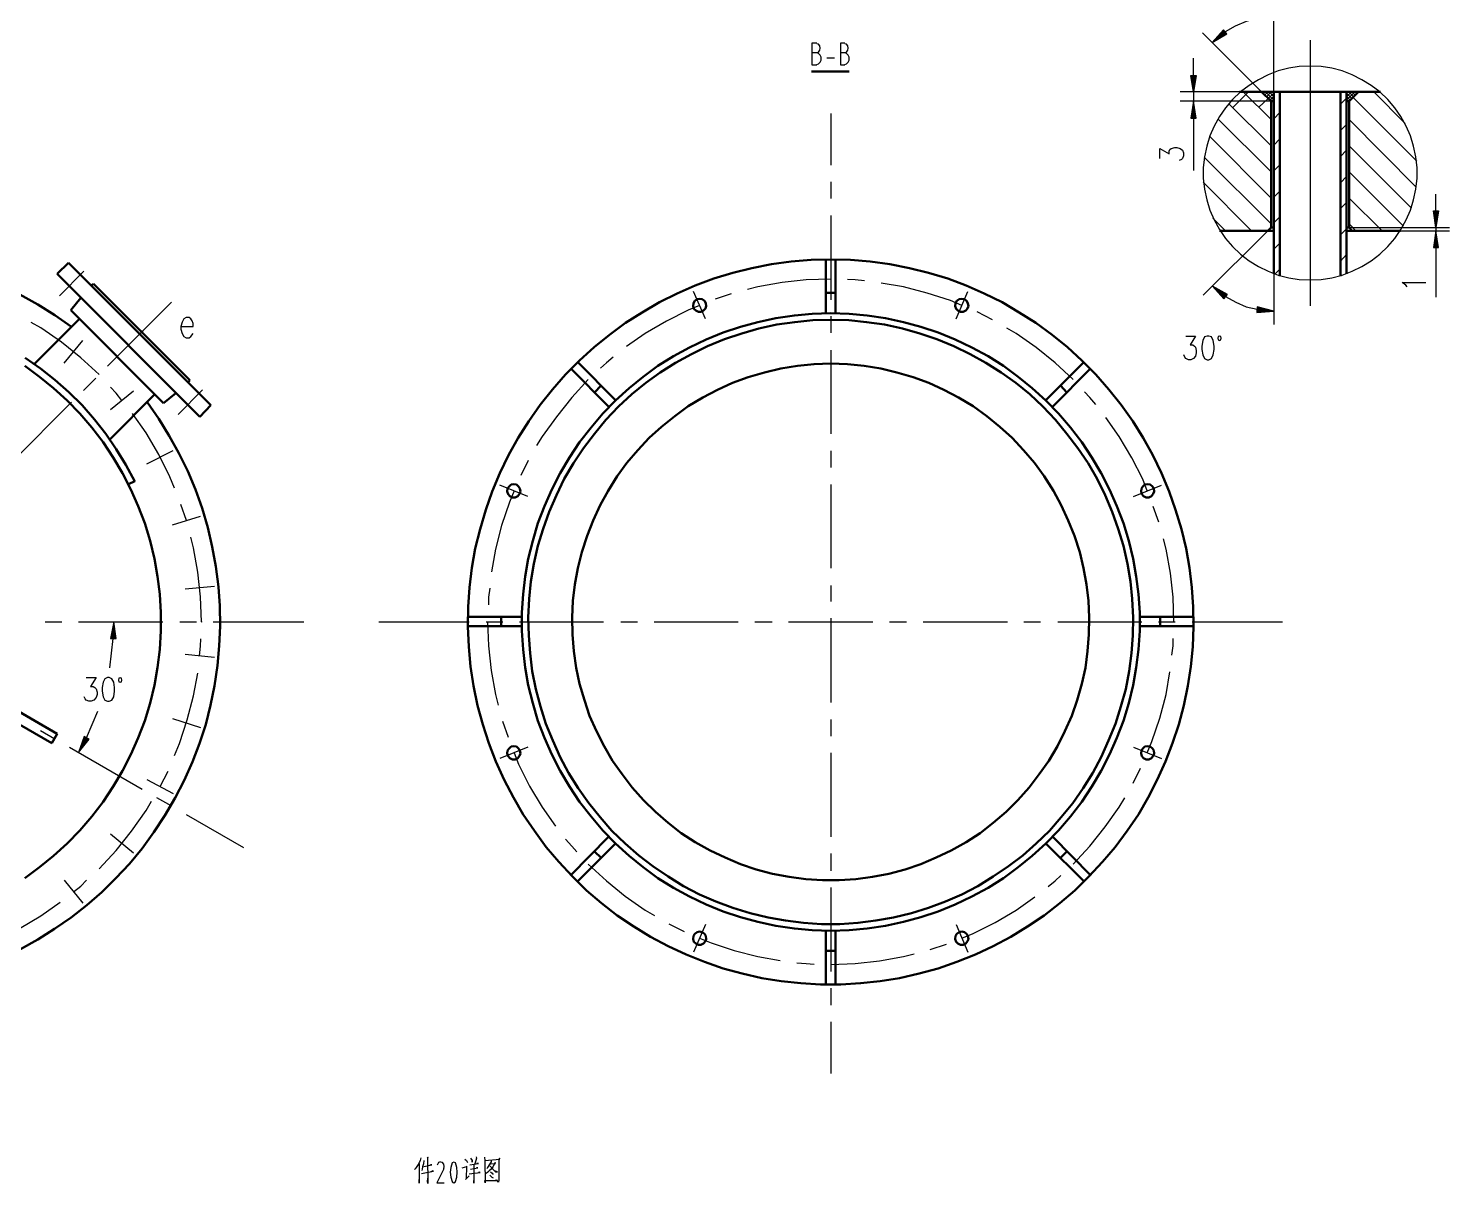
# Model space of a CAD drawing. Header units: millimetres. Extents: x -830 to 4759, y -3917 to 4295.
# Drawn here: x 704 to 2817, y -2212 to -495 of the extents above; entities that cross this region are included whole.
import ezdxf

# ---------------------------------------------------------------- set-up
doc = ezdxf.new("R2010")
doc.units = ezdxf.units.MM
doc.layers.add('1', color=7, linetype='Continuous')

msp = doc.modelspace()

# ---------------------------------------------------------------- hatches: boundary and pattern name
h = msp.add_hatch(color=0)
h.dxf.hatch_style = 2
h.paths.add_polyline_path([(2486, -502.4), (2480.8, -496.5), (2463.9, -515.4)])
h = msp.add_hatch(color=0)
h.dxf.hatch_style = 2
h.paths.add_polyline_path([(2432.6, -564.3), (2440.4, -564.3), (2436.5, -589)])
h = msp.add_hatch(color=0)
h.dxf.hatch_style = 2
h.paths.add_polyline_path([(2432.6, -628.1), (2440.4, -628.1), (2436.5, -602.7)])
h = msp.add_hatch(color=0)
h.dxf.hatch_style = 2
h.paths.add_polyline_path([(2792.9, -765.6), (2800.7, -765.6), (2796.8, -790.4)])
h = msp.add_hatch(color=0)
h.dxf.hatch_style = 2
h.paths.add_polyline_path([(2792.9, -820.3), (2800.7, -820.3), (2796.8, -795.6)])
h = msp.add_hatch(color=0)
h.dxf.hatch_style = 2
h.paths.add_polyline_path([(2481.5, -896.6), (2486.7, -890.1), (2464.5, -877.7)])
h = msp.add_hatch(color=0)
h.dxf.hatch_style = 2
h.paths.add_polyline_path([(2531, -908.3), (2530.3, -916.8), (2555.7, -914.8)])
h = msp.add_hatch(color=0)
h.dxf.hatch_style = 2
h.paths.add_polyline_path([(872.7, -948.7), (870.7, -947.4), (870.7, -944.8), (872.7, -943.5), (875.3, -944.8), (875.3, -947.4)])
h = msp.add_hatch(color=0)
h.dxf.hatch_style = 2
h.paths.add_polyline_path([(826.4, -1401.6), (834.9, -1401.6), (831, -1376.8)])
h = msp.add_hatch(color=0)
h.dxf.hatch_style = 2
h.paths.add_polyline_path([(961.3, -1378.1), (960.6, -1377.5), (960.6, -1376.2), (961.3, -1375.5), (962.6, -1376.2), (962.6, -1377.5)])
h = msp.add_hatch(color=0)
h.dxf.hatch_style = 2
h.paths.add_polyline_path([(2407.2, -1378.1), (2406.5, -1377.5), (2406.5, -1376.2), (2407.2, -1375.5), (2408.5, -1376.2), (2408.5, -1377.5)])
h = msp.add_hatch(color=0)
h.dxf.hatch_style = 2
h.paths.add_polyline_path([(794.5, -1551.4), (787.3, -1547.5), (778.8, -1571)])

# ---------------------------------------------------------------- linework, layer by layer
at = {"layer": '1', "color": 0, "lineweight": 25}
for points in [[(2555.7, -589), (2555.7, -457.4)], [(2531, -480.2), (2514.7, -484.1), (2498.4, -491.3), (2483.4, -499.8)], [(2537.5, -589), (2449.5, -501.1)], [(2486, -502.4), (2480.8, -496.5), (2463.9, -515.4), (2486, -502.4)], [(1876.1, -516.7), (1869, -516.7), (1869, -548.6)], [(1876.1, -530.4), (1878.7, -529.7), (1880.7, -527.1), (1881.3, -523.9), (1880.7, -520.6), (1878.7, -518), (1876.1, -517.3)], [(1917.8, -516.7), (1911.3, -516.7), (1911.3, -548.6)], [(1917.8, -530.4), (1920.4, -529.7), (1922.4, -527.1), (1923, -523.9), (1922.4, -520.6), (1920.4, -518), (1917.8, -517.3)], [(2609.8, -512.1), (2609.8, -907)], [(1876.1, -531), (1869, -531)], [(1869, -548.6), (1876.1, -548.6)], [(1876.1, -548), (1878.7, -547.3), (1881.3, -544.7), (1882.6, -541.5), (1882.6, -537.5), (1881.3, -534.3), (1878.7, -531.7), (1876.1, -531)], [(1891.1, -538.2), (1902.8, -538.2)], [(1917.8, -531), (1911.3, -531)], [(1911.3, -548.6), (1917.8, -548.6)], [(1917.8, -548), (1920.4, -547.3), (1923, -544.7), (1924.3, -541.5), (1924.3, -537.5), (1923, -534.3), (1920.4, -531.7), (1917.8, -531)], [(2436.5, -564.3), (2436.5, -538.8)], [(2432.6, -564.3), (2440.4, -564.3), (2436.5, -589), (2432.6, -564.3)], [(2609.8, -550.6), (2593.5, -551.2), (2577.9, -553.8), (2562.3, -557.7), (2547.3, -563.6), (2532.9, -570.8), (2519.3, -579.2), (2506.2, -589), (2494.5, -600.1), (2484.1, -612.5), (2474.9, -625.5), (2467.1, -639.8), (2460.6, -654.2), (2456, -669.8), (2452.8, -685.5), (2450.8, -701.7), (2450.8, -717.4), (2452.8, -733.7), (2456, -749.3), (2460.6, -765), (2467.1, -779.3), (2474.9, -793.6), (2484.1, -806.7), (2494.5, -819), (2506.2, -830.1), (2519.3, -839.9), (2532.9, -848.4), (2547.3, -855.5), (2562.3, -861.4), (2577.9, -865.3), (2593.5, -867.9), (2609.8, -868.6), (2626.1, -867.9), (2641.8, -865.3), (2657.4, -861.4), (2672.4, -855.5), (2686.7, -848.4), (2700.4, -839.9), (2713.4, -830.1), (2725.2, -819), (2735.6, -806.7), (2744.7, -793.6), (2752.5, -779.3), (2759, -765), (2763.6, -749.3), (2766.9, -733.7), (2768.8, -717.4), (2768.8, -701.7), (2766.9, -685.5), (2763.6, -669.8), (2759, -654.2), (2752.5, -639.8), (2744.7, -625.5), (2735.6, -612.5), (2725.2, -600.1), (2713.4, -589), (2700.4, -579.2), (2686.7, -570.8), (2672.4, -563.6), (2657.4, -557.7), (2641.8, -553.8), (2626.1, -551.2), (2609.8, -550.6)], [(2537.5, -589), (2416.3, -589)], [(2436.5, -589), (2436.5, -602.7)], [(2495.1, -611.8), (2518, -589)], [(2551.8, -630.1), (2510.1, -589)], [(2551.8, -602.7), (2538.2, -589)], [(2542.1, -589), (2539.5, -591)], [(2547.3, -589), (2542.1, -593.6)], [(2555.7, -601.4), (2543.4, -589)], [(2551.8, -589), (2544.7, -596.2)], [(2555.7, -591), (2547.3, -598.8)], [(2555.7, -596.2), (2548.6, -589)], [(2555.7, -591), (2553.8, -589)], [(2555.7, -590.3), (2556.4, -589)], [(2676.3, -589), (2663.9, -601.4)], [(2671.1, -589), (2663.9, -596.2)], [(2665.9, -589), (2663.9, -591)], [(2671.7, -598.8), (2663.9, -591)], [(2674.3, -596.2), (2667.2, -589)], [(2681.5, -589), (2667.8, -602.7)], [(2676.9, -593.6), (2672.4, -589)], [(2679.5, -591), (2677.6, -589)], [(2751.2, -635.9), (2704.3, -589)], [(2551.8, -602.7), (2416.3, -602.7)], [(2432.6, -628.1), (2440.4, -628.1), (2436.5, -602.7), (2432.6, -628.1)], [(2551.8, -669.2), (2488.6, -606)], [(2533.6, -611.8), (2547.3, -598.8)], [(2555.7, -596.2), (2549.9, -601.4)], [(2555.7, -601.4), (2553.8, -602.7)], [(2654.8, -607.3), (2663.9, -598.1)], [(2669.1, -601.4), (2663.9, -595.5)], [(2665.9, -602.7), (2663.9, -600.8)], [(2768.2, -692), (2673.7, -597.5)], [(1897, -620.9), (1897, -697.8)], [(2436.5, -628.1), (2436.5, -705.7)], [(2551.8, -707.6), (2472.3, -628.8)], [(2555.7, -628.8), (2564.9, -619.6)], [(2767.5, -730.4), (2667.8, -630.1)], [(2551.8, -746.7), (2460, -654.8)], [(2654.8, -646.4), (2663.9, -637.2)], [(2386.3, -688.1), (2386.3, -673.1), (2400, -680.9), (2400, -677), (2401.3, -674.4), (2403.3, -673.1), (2408.5, -671.8), (2411.7, -671.8), (2416.3, -673.1), (2420.2, -675.7), (2421.5, -679.6), (2421.5, -684.2), (2420.2, -688.1), (2418.3, -689.4), (2415, -690.7)], [(2555.7, -667.9), (2564.9, -658.7)], [(2654.8, -684.8), (2663.9, -675.7)], [(2760.3, -761.7), (2667.8, -669.2)], [(2551.8, -785.2), (2452.1, -686.1)], [(2555.7, -706.3), (2564.9, -697.2)], [(2654.8, -723.9), (2663.9, -714.8)], [(2748.6, -788.4), (2667.8, -707.6)], [(1897, -722.6), (1897, -747.4)], [(2522.5, -795.6), (2450.8, -723.3)], [(2555.7, -745.4), (2564.9, -736.3)], [(2654.8, -762.3), (2663.9, -753.2)], [(2716.7, -795.6), (2667.8, -746.7)], [(2796.8, -765.6), (2796.8, -740.8)], [(1897, -772.8), (1897, -897.9)], [(2484.1, -795.6), (2465.2, -776.7)], [(2555.7, -783.8), (2564.9, -774.7)], [(2792.9, -765.6), (2800.7, -765.6), (2796.8, -790.4), (2792.9, -765.6)], [(2546.6, -795.6), (2450.8, -891.4)], [(2654.8, -801.4), (2663.9, -792.3)], [(2677.6, -795.6), (2667.8, -785.2)], [(2667.8, -790.4), (2817, -790.4)], [(2717.3, -795.6), (2817, -795.6)], [(2792.9, -820.3), (2800.7, -820.3), (2796.8, -795.6), (2792.9, -820.3)], [(2796.8, -790.4), (2796.8, -795.6)], [(2555.7, -822.9), (2564.9, -813.8)], [(2796.8, -820.3), (2796.8, -894)], [(2654.8, -840.5), (2663.9, -830.8)], [(750.2, -892), (786.6, -855.5)], [(2555.7, -859.4), (2555.7, -935)], [(2557, -860.1), (2564.9, -852.3)], [(1710.6, -926.6), (1693, -885.5)], [(1897, -867.3), (1860.5, -868.6), (1824.6, -872.5), (1788.8, -879), (1773.2, -882.9)], [(1947.1, -869.9), (1933.5, -868.6), (1921.7, -867.9)], [(2091.8, -906.4), (2074.9, -899.2), (2040.3, -888.1), (2005.1, -879), (1971.9, -873.1)], [(2083.3, -926.6), (2100.9, -885.5)], [(2481.5, -896.6), (2486.7, -890.1), (2464.5, -877.7), (2481.5, -896.6)], [(2753.8, -879), (2751.9, -876.4), (2746.7, -872.5), (2781.8, -872.5)], [(821.8, -996.9), (917, -901.8)], [(1702.1, -906.4), (1685.2, -913.5), (1652.6, -929.8), (1621.3, -948.1), (1593.3, -967.6)], [(1749.1, -889.4), (1725, -897.2)], [(2484.1, -893.3), (2499.1, -901.8), (2514.7, -908.3), (2531, -912.2)], [(2531, -908.3), (2530.3, -916.8), (2555.7, -914.8), (2531, -908.3)], [(930.7, -937.6), (948.9, -937.6), (948.9, -933.1), (947.6, -929.2), (945.6, -926.6), (943, -924.6), (938.5, -924.6), (935.2, -926.6), (932.6, -931.1), (930.7, -937.6), (930.7, -941.5), (932.6, -948.1), (935.2, -952.6), (938.5, -954.6), (943, -954.6), (945.6, -952.6), (948.9, -948.1)], [(1897, -922.6), (1897, -947.4)], [(2137.4, -927.9), (2114.6, -916.1)], [(809.5, -1009.3), (782.1, -984.5), (753.4, -961.1), (722.8, -939.6), (708.5, -931.8)], [(2257.3, -1016.5), (2230.6, -991.7), (2202.6, -968.9), (2172.6, -948.1), (2158.9, -940.2)], [(757.3, -992.4), (785.3, -958.5)], [(2424.8, -952), (2439.1, -952), (2431.3, -965), (2435.2, -965), (2437.8, -966.9), (2439.1, -968.3), (2440.4, -973.5), (2440.4, -976.7), (2439.1, -981.9), (2436.5, -985.2), (2432.6, -987.1), (2428.7, -987.1), (2424.8, -985.2), (2423.5, -983.2), (2422.2, -980)], [(2456.7, -952), (2452.8, -953.3), (2450.2, -958.5), (2448.9, -966.9), (2448.9, -972.2), (2450.2, -980), (2452.8, -985.2), (2456.7, -987.1), (2459.3, -987.1), (2463.2, -985.2), (2465.8, -980), (2467.1, -972.2), (2467.1, -966.9), (2465.8, -958.5), (2463.2, -953.3), (2459.3, -952), (2456.7, -952)], [(2474.9, -952), (2473, -952.6), (2472.3, -955.2), (2473, -957.8), (2474.9, -958.5), (2476.9, -957.8), (2477.6, -955.2), (2476.9, -952.6), (2474.9, -952)], [(1573.8, -983.2), (1563.4, -991.7), (1554.9, -999.5)], [(1897, -972.8), (1897, -1097.3)], [(786, -1032.8), (804.2, -1014.5)], [(843.3, -1047.7), (834.9, -1036.7), (826.4, -1028.2)], [(826.4, -1061.4), (860.3, -1033.4)], [(926.7, -1068.6), (963.2, -1032.1)], [(1536.6, -1016.5), (1511.9, -1043.2), (1489.1, -1071.9), (1468.2, -1101.2), (1459.8, -1114.9)], [(2291.2, -1053.6), (2282.1, -1043.2), (2274.3, -1034.7)], [(680.4, -1138.3), (768.4, -1050.4)], [(921.5, -1178.1), (914.4, -1161.1), (898.1, -1127.9), (879.2, -1096), (859, -1067.3)], [(2367.4, -1182), (2360.9, -1165), (2344.6, -1133.1), (2325.7, -1101.2), (2306.2, -1073.2)], [(880.5, -1142.2), (919.6, -1122)], [(1447.4, -1137), (1436.3, -1159.2)], [(1897, -1122.7), (1897, -1147.4)], [(1426.5, -1182), (1419.4, -1198.9), (1407.6, -1233.5), (1398.5, -1268.6), (1392.6, -1302.5)], [(1446.7, -1190.4), (1405, -1173.5)], [(1897, -1172.9), (1897, -1297.3)], [(2347.2, -1190.4), (2388.9, -1173.5)], [(939.1, -1226.3), (930.7, -1202.2)], [(918.3, -1232.8), (960, -1219.8)], [(2385, -1228.9), (2376.6, -1205.4)], [(961.3, -1376.8), (960, -1339.7), (956.1, -1303.2), (949.5, -1266.7), (945.6, -1251)], [(2407.2, -1376.8), (2405.9, -1340.3), (2402, -1304.5), (2395.5, -1268.6), (2391.5, -1253.7)], [(937.2, -1327.9), (980.8, -1324)], [(1390, -1326.6), (1388.1, -1340.3), (1388.1, -1351.4)], [(1897, -1322.7), (1897, -1346.8)], [(1897, -1371.6), (1897, -1496.7)], [(729.3, -1376.8), (754.1, -1376.8)], [(778.8, -1376.8), (903.9, -1376.8)], [(826.4, -1401.6), (834.9, -1401.6), (831, -1376.8), (826.4, -1401.6)], [(929.4, -1376.8), (954.1, -1376.8)], [(978.9, -1376.8), (1113.8, -1376.8)], [(1225.2, -1376.8), (1359.4, -1376.8)], [(1384.8, -1376.8), (1409.6, -1376.8)], [(1386.8, -1376.8), (1388.1, -1412.6), (1392, -1449.1), (1398.5, -1485), (1402.4, -1500.6)], [(1434.3, -1376.8), (1559.4, -1376.8)], [(1584.9, -1376.8), (1609.6, -1376.8)], [(1634.4, -1376.8), (1759.5, -1376.8)], [(1784.2, -1376.8), (1809.7, -1376.8)], [(1834.4, -1376.8), (1959.5, -1376.8)], [(1984.3, -1376.8), (2009.7, -1376.8)], [(2034.5, -1376.8), (2159.6, -1376.8)], [(2184.3, -1376.8), (2209.1, -1376.8)], [(2234.5, -1376.8), (2359.6, -1376.8)], [(2384.4, -1376.8), (2409.1, -1376.8)], [(2434.5, -1376.8), (2568.8, -1376.8)], [(825.1, -1445.2), (830.3, -1401.6)], [(958.7, -1427.6), (960, -1413.3), (960.6, -1402.2)], [(2403.9, -1426.3), (2405.9, -1412.6), (2405.9, -1401.6)], [(937.2, -1425), (980.8, -1429.6)], [(921.5, -1575.5), (928.7, -1558), (940.4, -1522.8), (949.5, -1486.9), (956.1, -1453)], [(2367.4, -1571.6), (2374.6, -1554.7), (2386.3, -1520.2), (2395.5, -1485), (2401.3, -1451.1)], [(789.9, -1459.6), (804.9, -1459.6), (796.4, -1473.2), (800.3, -1473.2), (802.9, -1474.5), (804.9, -1476.5), (806.2, -1481.7), (806.2, -1485), (804.9, -1489.5), (801.6, -1493.4), (797.7, -1494.7), (793.8, -1494.7), (789.9, -1493.4), (788.6, -1491.5), (787.3, -1488.2)], [(821.8, -1459.6), (817.9, -1461.5), (815.3, -1466.7), (814, -1474.5), (814, -1479.8), (815.3, -1488.2), (817.9, -1493.4), (821.8, -1494.7), (824.4, -1494.7), (828.4, -1493.4), (831, -1488.2), (832.3, -1479.8), (832.3, -1474.5), (831, -1466.7), (828.4, -1461.5), (824.4, -1459.6), (821.8, -1459.6)], [(840.7, -1460.2), (838.8, -1460.9), (838.1, -1463.5), (838.8, -1466.1), (840.7, -1466.7), (842.7, -1466.1), (843.3, -1463.5), (842.7, -1460.9), (840.7, -1460.2)], [(790.6, -1549.5), (807.5, -1509.7)], [(918.3, -1520.8), (960, -1533.8)], [(722.1, -1538.4), (743.6, -1550.8)], [(1408.9, -1524.7), (1417.4, -1548.2)], [(1897, -1522.1), (1897, -1546.9)], [(765.1, -1563.2), (873.3, -1625.7)], [(794.5, -1551.4), (787.3, -1547.5), (778.8, -1571), (794.5, -1551.4)], [(1446.7, -1563.2), (1405, -1580.1)], [(2347.2, -1563.2), (2388.9, -1580.1)], [(1426.5, -1571.6), (1433, -1588.6), (1449.3, -1621.2), (1468.2, -1652.4), (1487.8, -1680.5)], [(1897, -1571.6), (1897, -1696.7)], [(900, -1621.8), (911.8, -1599)], [(2346.6, -1616.6), (2357.7, -1594.4)], [(880.5, -1611.4), (919.6, -1632.2)], [(809.5, -1744.3), (834.9, -1716.9), (857.7, -1688.3), (879.2, -1657.6), (887, -1643.3)], [(894.8, -1638.1), (917, -1650.5)], [(2257.3, -1737.1), (2282.1, -1710.4), (2304.9, -1681.8), (2325.7, -1652.4), (2334.2, -1638.7)], [(938.5, -1663.5), (1023.8, -1712.4)], [(826.4, -1692.2), (860.3, -1720.2)], [(1502.8, -1700), (1511.9, -1710.4), (1519.7, -1718.9)], [(1897, -1721.5), (1897, -1746.9)], [(1536.6, -1737.1), (1563.4, -1761.9), (1591.4, -1784.7), (1621.3, -1805.6), (1635, -1813.4)], [(757.3, -1761.2), (785.3, -1795.1)], [(771, -1778.2), (782.1, -1769.7), (790.6, -1761.2)], [(1897, -1771.7), (1897, -1896.8)], [(2220.2, -1770.4), (2230.6, -1761.9), (2239.1, -1754.1)], [(640.7, -1856.4), (657.6, -1849.2), (690.9, -1832.9), (722.8, -1814), (751.5, -1793.8)], [(2091.8, -1847.3), (2108.7, -1840.1), (2141.3, -1823.8), (2172.6, -1805.6), (2200.6, -1786)], [(1656.5, -1825.8), (1679.3, -1837.5)], [(1710.6, -1827.1), (1693, -1868.1)], [(2083.3, -1827.1), (2100.9, -1868.1)], [(1702.1, -1847.3), (1719.1, -1854.4), (1753.6, -1865.5), (1788.8, -1874.6), (1822, -1880.5)], [(2044.9, -1864.2), (2069, -1856.4)], [(1897, -1886.4), (1933.5, -1885.1), (1969.3, -1881.1), (2005.1, -1874.6), (2020.8, -1870.7)], [(1846.8, -1883.8), (1860.5, -1885.1), (1872.2, -1885.7)], [(1897, -1921.5), (1897, -1947)], [(1897, -1971.7), (1897, -2048.6)], [(1287.7, -2173.7), (1286.4, -2177.6), (1285.1, -2181.5), (1282.5, -2185.4), (1280.6, -2188), (1279.3, -2190), (1278, -2191.3)], [(1297.5, -2172.4), (1298.2, -2173.7), (1297.5, -2173.1), (1298.2, -2212.2), (1297.5, -2208.9), (1298.2, -2204.3)], [(1352.9, -2175.7), (1355.5, -2177.6), (1356.1, -2178.9), (1356.8, -2180.9)], [(1361.4, -2174.4), (1364, -2177.6), (1364, -2178.9), (1364, -2180.2), (1364, -2178.3)], [(1369.8, -2172.4), (1370.5, -2174.4), (1367.9, -2182.8)], [(1382.2, -2173.1), (1382.9, -2177.6), (1383.5, -2210.9), (1382.9, -2207.6), (1401.8, -2207.6), (1400.5, -2206.9), (1397.9, -2207.6)], [(1382.9, -2177.6), (1405, -2175.7), (1404.4, -2174.4), (1403.7, -2177.6), (1403.7, -2206.9), (1403.1, -2210.2), (1401.1, -2207.6)], [(1285.1, -2182.8), (1285.1, -2202.4), (1285.1, -2207.6), (1285.1, -2211.5), (1285.1, -2209.6), (1285.1, -2206.3)], [(1288.4, -2197.2), (1306.6, -2193.9), (1305.3, -2193.3), (1302.7, -2194.6)], [(1292.3, -2177.6), (1291.6, -2182.8), (1290.3, -2187.4), (1289.7, -2190.7), (1289, -2192.6)], [(1292.3, -2186.7), (1304, -2184.1), (1302.7, -2184.1), (1300.8, -2184.8)], [(1321.6, -2190), (1311.2, -2210.9), (1322.3, -2210.9)], [(1317.1, -2179.6), (1313.8, -2180.9), (1311.8, -2184.8)], [(1321.6, -2190), (1322.3, -2186.7), (1321.6, -2183.5), (1319.7, -2180.9), (1317.1, -2180.2)], [(1339.2, -2208.9), (1341.2, -2202.4), (1341.8, -2195.2), (1341.2, -2188), (1339.2, -2181.5), (1336.6, -2180.2), (1334, -2181.5), (1332, -2188), (1331.4, -2195.2), (1332, -2202.4), (1334, -2208.9)], [(1349, -2188.7), (1356.1, -2186.7), (1355.5, -2186.1), (1354.8, -2205), (1354.2, -2206.3), (1359.4, -2200.4)], [(1359.4, -2197.8), (1375.7, -2195.9), (1375, -2195.2), (1373.1, -2195.9)], [(1360.7, -2184.1), (1373.1, -2182.2), (1372.4, -2182.2), (1370.5, -2182.2)], [(1361.4, -2190.7), (1372.4, -2188.7), (1371.8, -2188.7), (1370.5, -2188.7)], [(1366.6, -2184.1), (1366.6, -2211.5), (1366.6, -2209.6), (1366.6, -2207.6)], [(1390.7, -2182.8), (1391.3, -2182.8), (1398.5, -2182.2), (1397.9, -2180.9), (1394.6, -2187.4), (1392, -2190.7), (1389.4, -2193.3), (1387.4, -2195.2), (1384.8, -2197.2)], [(1392, -2177.6), (1392, -2179.6), (1389.4, -2184.1), (1386.8, -2188), (1385.5, -2190)], [(1390, -2186.1), (1390.7, -2186.1), (1398.5, -2194.6), (1401.8, -2194.6), (1398.5, -2193.9), (1397.2, -2193.3)], [(1391.3, -2194.6), (1393.9, -2196.5), (1395.2, -2198.5)], [(1334, -2209.6), (1336.6, -2210.9), (1339.2, -2209.6)], [(1390, -2199.8), (1393.3, -2202.4), (1395.2, -2203.7)]]:
    msp.add_lwpolyline(points, dxfattribs=at)
at = {"layer": '1', "color": 0, "lineweight": 50}
for points in [[(1868.3, -558.4), (1924.3, -558.4)], [(2504.9, -589), (2714.1, -589)], [(2551.8, -602.7), (2537.5, -589)], [(2555.7, -589), (2555.7, -859.4)], [(2564.9, -589), (2564.9, -862.7)], [(2654.8, -589), (2654.8, -651.6)], [(2654.8, -589), (2654.8, -862.7)], [(2663.9, -589), (2663.9, -859.4)], [(2681.5, -589), (2667.8, -602.7), (2663.9, -602.7)], [(2667.8, -602.7), (2681.5, -589)], [(2551.8, -602.7), (2551.8, -790.4)], [(2551.8, -602.7), (2555.7, -602.7)], [(2667.8, -602.7), (2663.9, -602.7)], [(2667.8, -602.7), (2667.8, -790.4)], [(2555.7, -795.6), (2474.9, -795.6)], [(2551.8, -790.4), (2546.6, -795.6)], [(2555.7, -790.4), (2551.8, -790.4)], [(2667.8, -790.4), (2663.9, -790.4)], [(2663.9, -795.6), (2744.1, -795.6)], [(2667.8, -790.4), (2672.4, -795.6)], [(763.8, -843.1), (746.9, -859.4)], [(763.8, -843.1), (975.6, -1054.9)], [(1897, -837.9), (1867.7, -838.6), (1838.3, -841.2), (1809, -845.1), (1779.7, -851), (1751.7, -858.1), (1723, -866.6), (1695.6, -877), (1668.9, -888.8), (1642.2, -901.8), (1616.8, -916.8), (1592, -932.4), (1567.9, -950), (1545.1, -968.3), (1523.6, -988.5), (1502.8, -1009.3), (1483.2, -1031.5), (1465, -1054.3), (1448, -1078.4), (1432.4, -1103.1), (1418.1, -1129.2), (1405, -1155.9), (1393.9, -1183.3), (1384.2, -1210.6), (1375.7, -1239.3), (1368.5, -1268), (1363.3, -1296.7), (1360.1, -1326), (1358.1, -1354.7), (1357.5, -1384), (1358.8, -1413.9), (1361.4, -1443.3), (1365.9, -1471.9), (1371.8, -1501.3), (1379.6, -1529.3), (1388.7, -1557.3), (1399.2, -1584.7), (1411.5, -1612), (1425.2, -1638.1), (1439.6, -1663.5), (1456.5, -1687.6), (1474.1, -1711.7), (1493, -1733.9), (1513.2, -1755.4), (1534, -1776.2), (1556.2, -1795.1), (1579.6, -1813.4), (1604.4, -1829.7), (1629.2, -1845.3), (1655.2, -1859), (1681.9, -1871.4), (1709.3, -1882.4), (1737.3, -1892.2), (1765.4, -1900), (1794.7, -1906.6), (1823.3, -1911.1), (1852.7, -1914.4), (1882, -1916.3), (1912, -1916.3), (1941.3, -1914.4), (1970.6, -1911.1), (1999.3, -1906.6), (2028.6, -1900), (2056.6, -1892.2), (2084.6, -1882.4), (2112, -1871.4), (2138.7, -1859), (2164.8, -1845.3), (2189.5, -1829.7), (2214.3, -1813.4), (2237.8, -1795.1), (2259.9, -1776.2), (2280.8, -1755.4), (2301, -1733.9), (2319.9, -1711.7), (2337.5, -1687.6), (2354.4, -1663.5), (2368.7, -1638.1), (2382.4, -1612), (2394.8, -1584.7), (2405.2, -1557.3), (2414.3, -1529.3), (2422.2, -1501.3), (2428, -1471.9), (2432.6, -1443.3), (2435.2, -1413.9), (2436.5, -1384), (2435.8, -1354.7), (2433.9, -1326), (2430.6, -1296.7), (2425.4, -1268), (2418.3, -1239.3), (2409.8, -1210.6), (2400, -1183.3), (2388.9, -1155.9), (2375.9, -1129.2), (2361.6, -1103.1), (2345.9, -1078.4), (2329, -1054.3), (2310.7, -1031.5), (2291.2, -1009.3), (2270.3, -988.5), (2248.8, -968.3), (2226, -950), (2201.9, -932.4), (2177.2, -916.8), (2151.8, -901.8), (2125, -888.8), (2098.3, -877), (2071, -866.6), (2042.3, -858.1), (2014.3, -851), (1984.9, -845.1), (1955.6, -841.2), (1926.3, -838.6), (1897, -837.9)], [(1889.8, -837.3), (1889.8, -917.4)], [(1904.1, -837.3), (1904.1, -917.4)], [(768.4, -938.3), (743.6, -920.7), (718.2, -905), (691.5, -890.1), (664.1, -877), (636.1, -866), (607.5, -855.5), (578.1, -847.7)], [(959.3, -1071.9), (746.9, -859.4)], [(797.7, -877), (801, -874.4)], [(944.3, -1017.8), (801, -874.4)], [(782.1, -895.3), (767.1, -913.5)], [(1702.1, -896.6), (1698.2, -897.2), (1695, -899.8), (1693, -903.1), (1692.4, -907.7), (1693.7, -911.6), (1696.3, -914.2), (1700.2, -916.1), (1704.1, -916.1), (1708, -914.2), (1710.6, -910.9), (1711.9, -907.7), (1711.3, -903.1), (1709.3, -899.8), (1706.1, -897.2), (1702.1, -896.6)], [(1904.1, -887.5), (1889.8, -887.5)], [(2091.8, -896.6), (2087.9, -897.2), (2084.6, -899.8), (2082.7, -903.1), (2082, -907.7), (2083.3, -911.6), (2085.9, -914.2), (2089.8, -916.1), (2093.8, -916.1), (2097.7, -914.2), (2100.3, -910.9), (2101.6, -907.7), (2100.9, -903.1), (2099, -899.8), (2095.7, -897.2), (2091.8, -896.6)], [(713, -993.7), (780.1, -926.6)], [(905.2, -1051.7), (767.1, -913.5)], [(1897, -918.1), (1869.6, -918.7), (1842.9, -921.3), (1815.5, -925.2), (1788.8, -931.1), (1762.7, -938.3), (1737.3, -946.7), (1711.9, -957.2), (1687.2, -968.9), (1663.1, -981.9), (1640.2, -996.3), (1618.1, -1012.6), (1597.2, -1029.5), (1577, -1047.7), (1558.1, -1067.3), (1540.6, -1088.1), (1523.6, -1109.6), (1508.6, -1132.5), (1494.9, -1155.9), (1482.6, -1180), (1471.5, -1204.8), (1461.7, -1230.2), (1453.9, -1256.3), (1447.4, -1283), (1442.8, -1309.7), (1439.6, -1335.8), (1437.6, -1363.1), (1437.6, -1390.5), (1439.6, -1417.9), (1442.8, -1444.6), (1447.4, -1471.3), (1453.9, -1498), (1461.7, -1524.1), (1471.5, -1549.5), (1482.6, -1574.2), (1494.9, -1598.3), (1508.6, -1621.8), (1523.6, -1644.6), (1540.6, -1666.1), (1558.1, -1687), (1577, -1706.5), (1597.2, -1724.8), (1618.1, -1741.7), (1640.2, -1758), (1663.1, -1772.3), (1687.2, -1785.4), (1711.9, -1797.1), (1737.3, -1807.5), (1762.7, -1816), (1788.8, -1823.2), (1815.5, -1829), (1842.9, -1832.9), (1869.6, -1835.5), (1897, -1836.2), (1924.3, -1835.5), (1951.1, -1832.9), (1978.4, -1829), (2005.1, -1823.2), (2031.2, -1816), (2056.6, -1807.5), (2082, -1797.1), (2106.8, -1785.4), (2130.9, -1772.3), (2153.7, -1758), (2175.9, -1741.7), (2196.7, -1724.8), (2216.9, -1706.5), (2235.8, -1687), (2253.4, -1666.1), (2270.3, -1644.6), (2285.3, -1621.8), (2299, -1598.3), (2311.4, -1574.2), (2322.5, -1549.5), (2332.2, -1524.1), (2340.1, -1498), (2346.6, -1471.3), (2351.1, -1444.6), (2354.4, -1417.9), (2356.4, -1390.5), (2356.4, -1363.1), (2354.4, -1335.8), (2351.1, -1309.7), (2346.6, -1283), (2340.1, -1256.3), (2332.2, -1230.2), (2322.5, -1204.8), (2311.4, -1180), (2299, -1155.9), (2285.3, -1132.5), (2270.3, -1109.6), (2253.4, -1088.1), (2235.8, -1067.3), (2216.9, -1047.7), (2196.7, -1029.5), (2175.9, -1012.6), (2153.7, -996.3), (2130.9, -981.9), (2106.8, -968.9), (2082, -957.2), (2056.6, -946.7), (2031.2, -938.3), (2005.1, -931.1), (1978.4, -925.2), (1951.1, -921.3), (1924.3, -918.7), (1897, -918.1)], [(1897, -927.9), (1870.3, -928.5), (1843.5, -931.1), (1816.8, -935), (1790.1, -940.9), (1764.7, -948.1), (1739.3, -956.5), (1713.9, -966.9), (1689.8, -978.7), (1666.3, -991.7), (1643.5, -1006), (1622, -1021.7), (1601.1, -1038.6), (1581.6, -1056.9), (1562.7, -1076.4), (1545.8, -1097.3), (1529.5, -1118.8), (1514.5, -1140.9), (1500.8, -1164.4), (1489.1, -1188.5), (1478.6, -1213.3), (1469.5, -1238.7), (1461.7, -1264.1), (1455.8, -1290.8), (1451.3, -1316.9), (1448.7, -1342.9), (1447.4, -1370.3), (1448, -1397), (1450, -1423.7), (1453.2, -1450.4), (1458.4, -1477.2), (1465.6, -1502.6), (1473.4, -1528.6), (1483.9, -1553.4), (1494.9, -1578.2), (1507.3, -1601.6), (1521.7, -1624.4), (1537.3, -1646.6), (1554.2, -1667.4), (1571.8, -1687.6), (1591.4, -1706.5), (1611.6, -1724.1), (1632.4, -1740.4), (1655.2, -1755.4), (1678, -1769.7), (1702.1, -1782.1), (1726.3, -1792.5), (1751.7, -1802.3), (1777.1, -1810.1), (1803.8, -1816.6), (1829.9, -1821.2), (1856.6, -1824.5), (1883.3, -1826.4), (1910.7, -1826.4), (1937.4, -1824.5), (1964.1, -1821.2), (1990.2, -1816.6), (2016.9, -1810.1), (2042.3, -1802.3), (2067.7, -1792.5), (2091.8, -1782.1), (2115.9, -1769.7), (2138.7, -1755.4), (2161.5, -1740.4), (2182.4, -1724.1), (2202.6, -1706.5), (2222.1, -1687.6), (2239.7, -1667.4), (2256.7, -1646.6), (2272.3, -1624.4), (2286.6, -1601.6), (2299, -1578.2), (2310.1, -1553.4), (2320.5, -1528.6), (2328.3, -1502.6), (2335.5, -1477.2), (2340.7, -1450.4), (2344, -1423.7), (2345.9, -1397), (2346.6, -1370.3), (2345.3, -1342.9), (2342.7, -1316.9), (2338.1, -1290.8), (2332.2, -1264.1), (2324.4, -1238.7), (2315.3, -1213.3), (2304.9, -1188.5), (2293.1, -1164.4), (2279.5, -1140.9), (2264.5, -1118.8), (2248.2, -1097.3), (2231.2, -1076.4), (2212.4, -1056.9), (2192.8, -1038.6), (2172, -1021.7), (2150.4, -1006), (2127.6, -991.7), (2104.2, -978.7), (2080.1, -966.9), (2054.7, -956.5), (2029.3, -948.1), (2003.8, -940.9), (1977.1, -935), (1950.4, -931.1), (1923.7, -928.5), (1897, -927.9)], [(862.2, -1168.3), (849.2, -1143.5), (834.9, -1120.1), (819.2, -1097.3), (802.3, -1075.8), (784, -1054.9), (764.5, -1035.4), (743.6, -1017.1), (722.1, -1000.2), (699.3, -984.5)], [(1897, -993), (1872.2, -993.7), (1847.5, -996.3), (1822.7, -1000.2), (1798.6, -1006), (1774.5, -1013.2), (1751, -1021.7), (1728.9, -1032.1), (1706.7, -1043.2), (1685.2, -1056.2), (1665, -1071.2), (1645.5, -1086.8), (1627.2, -1103.1), (1610.3, -1121.4), (1594, -1140.3), (1579.6, -1160.5), (1566, -1182), (1554.2, -1203.5), (1543.8, -1226.3), (1534.7, -1249.1), (1526.9, -1273.2), (1521, -1297.3), (1516.4, -1321.4), (1513.8, -1345.5), (1512.5, -1370.3), (1513.2, -1395.7), (1515.1, -1420.5), (1518.4, -1445.2), (1523.6, -1469.3), (1530.8, -1493.4), (1538.6, -1516.9), (1549, -1539.7), (1560.1, -1561.9), (1572.5, -1583.4), (1586.8, -1603.6), (1601.8, -1623.1), (1618.7, -1642), (1636.3, -1659.6), (1655.2, -1675.9), (1674.8, -1690.9), (1695.6, -1704.6), (1717.8, -1716.9), (1739.9, -1727.4), (1762.7, -1737.1), (1786.2, -1745), (1810.3, -1751.5), (1835.1, -1756), (1859.8, -1759.3), (1884.6, -1761.2), (1909.4, -1761.2), (1934.1, -1759.3), (1958.9, -1756), (1983.6, -1751.5), (2007.7, -1745), (2031.2, -1737.1), (2054, -1727.4), (2076.2, -1716.9), (2098.3, -1704.6), (2119.2, -1690.9), (2138.7, -1675.9), (2157.6, -1659.6), (2175.2, -1642), (2192.2, -1623.1), (2207.1, -1603.6), (2221.5, -1583.4), (2233.9, -1561.9), (2244.9, -1539.7), (2255.4, -1516.9), (2263.2, -1493.4), (2270.3, -1469.3), (2275.6, -1445.2), (2278.8, -1420.5), (2280.8, -1395.7), (2281.4, -1370.3), (2280.1, -1345.5), (2277.5, -1321.4), (2272.9, -1297.3), (2267.1, -1273.2), (2259.3, -1249.1), (2250.1, -1226.3), (2239.7, -1203.5), (2228, -1182), (2214.3, -1160.5), (2200, -1140.3), (2183.7, -1121.4), (2166.7, -1103.1), (2148.5, -1086.8), (2128.9, -1071.2), (2108.7, -1056.2), (2087.2, -1043.2), (2065.1, -1032.1), (2042.9, -1021.7), (2019.5, -1013.2), (1995.4, -1006), (1971.3, -1000.2), (1946.5, -996.3), (1921.7, -993.7), (1897, -993)], [(1520.4, -990.4), (1577, -1047.1)], [(2273.6, -990.4), (2216.9, -1047.1)], [(698.7, -1758), (720.8, -1741.7), (741.7, -1724.8), (761.9, -1706.5), (780.8, -1687), (798.4, -1666.1), (815.3, -1644.6), (830.3, -1621.8), (844, -1598.3), (856.4, -1574.2), (867.4, -1549.5), (877.2, -1524.1), (885, -1498), (891.6, -1471.3), (896.1, -1444.6), (899.4, -1417.9), (901.3, -1390.5), (901.3, -1363.1), (899.4, -1335.8), (896.1, -1309.7), (891.6, -1283), (885, -1256.3), (877.2, -1230.2), (867.4, -1204.8), (856.4, -1180), (844, -1155.9), (830.3, -1132.5), (815.3, -1109.6), (798.4, -1088.1), (780.8, -1067.3), (761.9, -1047.7), (741.7, -1029.5), (720.8, -1012.6), (698.7, -996.3)], [(1510.6, -1000.2), (1566.6, -1056.9)], [(2283.4, -1000.2), (2227.3, -1056.9)], [(941.7, -1021), (944.3, -1017.8)], [(1555.5, -1025.6), (1545.8, -1036)], [(2248.2, -1036), (2238.4, -1025.6)], [(692.2, -1863.6), (718.2, -1849.2), (743, -1833.6), (767.8, -1816.6), (791.2, -1798.4), (813.4, -1778.8), (834.2, -1758), (854.4, -1736.5), (873.3, -1713.7), (890.9, -1689.6), (907.2, -1664.8), (922.2, -1638.7), (935.9, -1612.7), (948.2, -1585.3), (958.7, -1558), (967.8, -1529.3), (975, -1500.6), (980.8, -1471.9), (985.4, -1442), (988, -1412.6), (989.3, -1383.3), (988.6, -1353.3), (986.7, -1324.7), (982.8, -1294.7), (977.6, -1265.4), (971.1, -1236.7), (962.6, -1208), (952.8, -1180), (941.1, -1152.7), (928, -1125.9), (913.7, -1100.5), (898.1, -1075.1), (881.1, -1051)], [(825.1, -1105.7), (892.2, -1038.6)], [(923.5, -1036.7), (905.2, -1051.7)], [(959.3, -1071.9), (975.6, -1054.9)], [(862.2, -1167.6), (853.1, -1172.2)], [(1425.9, -1172.2), (1422, -1172.9), (1418.7, -1175.5), (1416.7, -1178.7), (1416.1, -1183.3), (1417.4, -1187.2), (1420, -1189.8), (1423.9, -1191.8), (1427.8, -1191.8), (1431.7, -1189.8), (1434.3, -1186.5), (1435.6, -1183.3), (1435, -1178.7), (1433, -1175.5), (1429.8, -1172.9), (1425.9, -1172.2)], [(2368.1, -1172.2), (2364.2, -1172.9), (2360.9, -1175.5), (2359, -1178.7), (2358.3, -1183.3), (2359.6, -1187.2), (2362.2, -1189.8), (2366.1, -1191.8), (2370, -1191.8), (2373.9, -1189.8), (2376.6, -1186.5), (2377.9, -1183.3), (2377.2, -1178.7), (2375.3, -1175.5), (2372, -1172.9), (2368.1, -1172.2)], [(1356.8, -1369.6), (1436.9, -1369.6)], [(1407, -1369.6), (1407, -1383.3)], [(2437.2, -1369.6), (2357, -1369.6)], [(2387, -1383.3), (2387, -1369.6)], [(1356.8, -1383.3), (1436.9, -1383.3)], [(2437.2, -1383.3), (2357, -1383.3)], [(746.9, -1543.6), (589.9, -1452.4)], [(739.1, -1557.3), (581.4, -1466.7)], [(746.9, -1543.6), (739.1, -1557.3)], [(1425.9, -1561.9), (1422, -1562.5), (1418.7, -1565.1), (1416.7, -1568.4), (1416.1, -1572.9), (1417.4, -1576.8), (1420, -1579.5), (1423.9, -1581.4), (1427.8, -1581.4), (1431.7, -1579.5), (1434.3, -1576.2), (1435.6, -1572.9), (1435, -1568.4), (1433, -1565.1), (1429.8, -1562.5), (1425.9, -1561.9)], [(2368.1, -1561.9), (2364.2, -1562.5), (2360.9, -1565.1), (2359, -1568.4), (2358.3, -1572.9), (2359.6, -1576.8), (2362.2, -1579.5), (2366.1, -1581.4), (2370, -1581.4), (2373.9, -1579.5), (2376.6, -1576.2), (2377.9, -1572.9), (2377.2, -1568.4), (2375.3, -1565.1), (2372, -1562.5), (2368.1, -1561.9)], [(1510.6, -1753.4), (1566.6, -1696.7)], [(1520.4, -1763.2), (1577, -1706.5)], [(2273.6, -1763.2), (2216.9, -1706.5)], [(2283.4, -1753.4), (2227.3, -1696.7)], [(1545.8, -1718.2), (1555.5, -1728)], [(2238.4, -1728), (2248.2, -1718.2)], [(1702.1, -1837.5), (1698.2, -1838.1), (1695, -1840.7), (1693, -1844), (1692.4, -1848.6), (1693.7, -1852.5), (1696.3, -1855.1), (1700.2, -1857), (1704.1, -1857), (1708, -1855.1), (1710.6, -1851.8), (1711.9, -1848.6), (1711.3, -1844), (1709.3, -1840.7), (1706.1, -1838.1), (1702.1, -1837.5)], [(1889.8, -1916.3), (1889.8, -1836.2)], [(1904.1, -1916.3), (1904.1, -1836.2)], [(2091.8, -1837.5), (2087.9, -1838.1), (2084.6, -1840.7), (2082.7, -1844), (2082, -1848.6), (2083.3, -1852.5), (2085.9, -1855.1), (2089.8, -1857), (2093.8, -1857), (2097.7, -1855.1), (2100.3, -1851.8), (2101.6, -1848.6), (2100.9, -1844), (2099, -1840.7), (2095.7, -1838.1), (2091.8, -1837.5)], [(1889.8, -1866.2), (1904.1, -1866.2)]]:
    msp.add_lwpolyline(points, dxfattribs=at)

doc.saveas('drawing.dxf')
